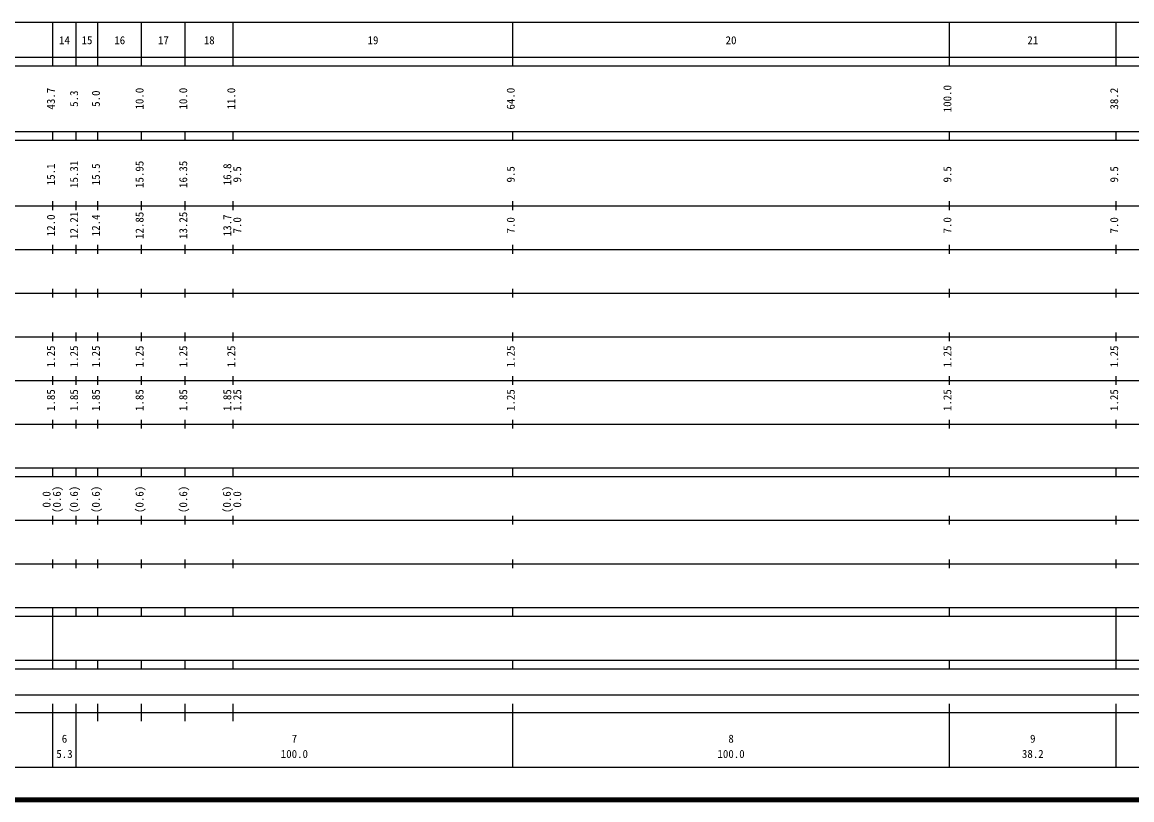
# Model space of a CAD drawing. Units: millimetres on the paper, enlarged 1000 times. Extents: x 40000 to 680000, y 20000 to 380000.
# Drawn here: x 255664 to 509776, y 20000 to 198000 of the extents above; entities that cross this region are included whole.
import ezdxf
from ezdxf.enums import TextEntityAlignment as Align

# ---------------------------------------------------------------- set-up
doc = ezdxf.new("R2010")
doc.units = ezdxf.units.MM
doc.header["$LTSCALE"] = 1000
doc.layers.add('M-TTL', color=2, linetype='Continuous', lineweight=140)
doc.layers.add('M-TTL-BAND', color=7, linetype='Continuous', lineweight=25)
doc.styles.add('ＭＳ ゴシック', font='')
doc.styles.get('ＭＳ ゴシック').set_extended_font_data('MS Gothic')

msp = doc.modelspace()

# ---------------------------------------------------------------- linework, layer by layer
at = {"layer": 'M-TTL'}
msp.add_line((40000, 20000), (680000, 20000), dxfattribs=at)
at = {"layer": 'M-TTL-BAND'}
for p, q in [((68000, 198000), (579000, 198000)), ((262700, 188000), (262700, 198000)), ((268000, 188000), (268000, 198000)), ((273000, 188000), (273000, 198000)), ((283000, 188000), (283000, 198000)), ((293000, 188000), (293000, 198000)), ((304000, 188000), (304000, 198000)), ((368000, 188000), (368000, 198000)), ((468000, 188000), (468000, 198000)), ((506200, 188000), (506200, 198000)), ((40000, 190000), (579000, 190000)), ((40000, 188000), (579000, 188000)), ((40000, 173000), (579000, 173000)), ((262700, 171000), (262700, 173000)), ((268000, 171000), (268000, 173000)), ((273000, 171000), (273000, 173000)), ((283000, 171000), (283000, 173000)), ((293000, 171000), (293000, 173000)), ((304000, 171000), (304000, 173000)), ((368000, 171000), (368000, 173000)), ((468000, 171000), (468000, 173000)), ((506200, 171000), (506200, 173000)), ((40000, 171000), (579000, 171000)), ((40000, 156000), (579000, 156000)), ((262700, 155000), (262700, 157000)), ((268000, 155000), (268000, 157000)), ((273000, 155000), (273000, 157000)), ((283000, 155000), (283000, 157000)), ((293000, 155000), (293000, 157000)), ((304000, 155000), (304000, 157000)), ((368000, 155000), (368000, 157000)), ((468000, 155000), (468000, 157000)), ((506200, 155000), (506200, 157000)), ((46000, 146000), (579000, 146000)), ((262700, 145000), (262700, 147000)), ((268000, 145000), (268000, 147000)), ((273000, 145000), (273000, 147000)), ((283000, 145000), (283000, 147000)), ((293000, 145000), (293000, 147000)), ((304000, 145000), (304000, 147000)), ((368000, 145000), (368000, 147000)), ((468000, 145000), (468000, 147000)), ((506200, 145000), (506200, 147000)), ((52000, 136000), (579000, 136000)), ((262700, 135000), (262700, 137000)), ((268000, 135000), (268000, 137000)), ((273000, 135000), (273000, 137000)), ((283000, 135000), (283000, 137000)), ((293000, 135000), (293000, 137000)), ((304000, 135000), (304000, 137000)), ((368000, 135000), (368000, 137000)), ((468000, 135000), (468000, 137000)), ((506200, 135000), (506200, 137000)), ((46000, 126000), (579000, 126000)), ((262700, 125000), (262700, 127000)), ((268000, 125000), (268000, 127000)), ((273000, 125000), (273000, 127000)), ((283000, 125000), (283000, 127000)), ((293000, 125000), (293000, 127000)), ((304000, 125000), (304000, 127000)), ((368000, 125000), (368000, 127000)), ((468000, 125000), (468000, 127000)), ((506200, 125000), (506200, 127000)), ((262700, 115000), (262700, 117000)), ((268000, 115000), (268000, 117000)), ((273000, 115000), (273000, 117000)), ((283000, 115000), (283000, 117000)), ((293000, 115000), (293000, 117000)), ((304000, 115000), (304000, 117000)), ((368000, 115000), (368000, 117000)), ((468000, 115000), (468000, 117000)), ((506200, 115000), (506200, 117000)), ((52000, 116000), (579000, 116000)), ((262700, 105000), (262700, 107000)), ((268000, 105000), (268000, 107000)), ((273000, 105000), (273000, 107000)), ((283000, 105000), (283000, 107000)), ((293000, 105000), (293000, 107000)), ((304000, 105000), (304000, 107000)), ((368000, 105000), (368000, 107000)), ((468000, 105000), (468000, 107000)), ((506200, 105000), (506200, 107000)), ((46000, 106000), (579000, 106000)), ((40000, 96000), (579000, 96000)), ((262700, 94000), (262700, 96000)), ((268000, 94000), (268000, 96000)), ((273000, 94000), (273000, 96000)), ((283000, 94000), (283000, 96000)), ((293000, 94000), (293000, 96000)), ((304000, 94000), (304000, 96000)), ((368000, 94000), (368000, 96000)), ((468000, 94000), (468000, 96000)), ((506200, 94000), (506200, 96000)), ((40000, 94000), (579000, 94000)), ((49000, 84000), (579000, 84000)), ((262700, 83000), (262700, 85000)), ((268000, 83000), (268000, 85000)), ((273000, 83000), (273000, 85000)), ((283000, 83000), (283000, 85000)), ((293000, 83000), (293000, 85000)), ((304000, 83000), (304000, 85000)), ((368000, 83000), (368000, 85000)), ((468000, 83000), (468000, 85000)), ((506200, 83000), (506200, 85000)), ((40000, 74000), (579000, 74000)), ((262700, 73000), (262700, 75000)), ((268000, 73000), (268000, 75000)), ((273000, 73000), (273000, 75000)), ((283000, 73000), (283000, 75000)), ((293000, 73000), (293000, 75000)), ((304000, 73000), (304000, 75000)), ((368000, 73000), (368000, 75000)), ((468000, 73000), (468000, 75000)), ((506200, 73000), (506200, 75000)), ((40000, 64000), (579000, 64000)), ((262700, 62000), (262700, 64000)), ((268000, 62000), (268000, 64000)), ((273000, 62000), (273000, 64000)), ((283000, 62000), (283000, 64000)), ((293000, 62000), (293000, 64000)), ((304000, 62000), (304000, 64000)), ((368000, 62000), (368000, 64000)), ((468000, 62000), (468000, 64000)), ((506200, 62000), (506200, 64000)), ((40000, 62000), (579000, 62000)), ((262700, 52000), (262700, 62000)), ((506200, 52000), (506200, 62000)), ((40000, 52000), (579000, 52000)), ((262700, 50000), (262700, 52000)), ((268000, 50000), (268000, 52000)), ((273000, 50000), (273000, 52000)), ((283000, 50000), (283000, 52000)), ((293000, 50000), (293000, 52000)), ((304000, 50000), (304000, 52000)), ((368000, 50000), (368000, 52000)), ((468000, 50000), (468000, 52000)), ((506200, 50000), (506200, 52000)), ((40000, 50000), (579000, 50000)), ((71000, 44000), (565000, 44000)), ((262700, 27500), (262700, 42000)), ((268000, 27500), (268000, 42000)), ((273000, 38000), (273000, 42000)), ((283000, 38000), (283000, 42000)), ((293000, 38000), (293000, 42000)), ((304000, 38000), (304000, 42000)), ((368000, 27500), (368000, 42000)), ((468000, 27500), (468000, 42000)), ((506200, 27500), (506200, 42000)), ((40000, 40000), (579000, 40000)), ((68000, 27500), (579000, 27500))]:
    msp.add_line(p, q, dxfattribs=at)

# ---------------------------------------------------------------- texts
at = {"layer": 'M-TTL-BAND', "style": 'ＭＳ ゴシック'}
for s, p in [('14', (265350, 192405)), ('15', (270500, 192405)), ('16', (278000, 192405)), ('17', (288000, 192405)), ('18', (298500, 192405)), ('19', (336000, 192405)), ('20', (418000, 192405)), ('21', (487100, 192405)), ('6', (265350, 32523)), ('7', (318000, 32523)), ('8', (418000, 32523)), ('9', (487100, 32523)), ('5.3', (265350, 29033)), ('100.0', (318000, 29033)), ('100.0', (418000, 29033)), ('38.2', (487100, 29033))]:
    msp.add_text(s, height=1833, dxfattribs=at).set_placement(p, align=Align.BOTTOM_CENTER)
for s, p in [('100.0', (469000, 180500)), ('43.7', (263700, 180500)), ('5.3', (269000, 180500)), ('5.0', (274000, 180500)), ('10.0', (284000, 180500)), ('10.0', (294000, 180500)), ('11.0', (305000, 180500)), ('64.0', (369000, 180500)), ('38.2', (507200, 180500)), ('15.1', (263700, 163174)), ('15.31', (269000, 163174)), ('15.5', (274000, 163174)), ('15.95', (284000, 163174)), ('16.35', (294000, 163174)), ('16.8', (304089, 163174)), ('9.5', (306370, 163174)), ('9.5', (369000, 163174)), ('9.5', (469000, 163174)), ('9.5', (507200, 163174)), ('12.0', (263700, 151500)), ('12.21', (269000, 151500)), ('12.4', (274000, 151500)), ('12.85', (284000, 151500)), ('13.25', (294000, 151500)), ('13.7', (304089, 151500)), ('7.0', (306370, 151500)), ('7.0', (369000, 151500)), ('7.0', (469000, 151500)), ('7.0', (507200, 151500)), ('1.25', (263700, 121500)), ('1.25', (269000, 121500)), ('1.25', (274000, 121500)), ('1.25', (284000, 121500)), ('1.25', (294000, 121500)), ('1.25', (305000, 121500)), ('1.25', (369000, 121500)), ('1.25', (469000, 121500)), ('1.25', (507200, 121500)), ('1.85', (263700, 111500)), ('1.85', (269000, 111500)), ('1.85', (274000, 111500)), ('1.85', (284000, 111500)), ('1.85', (294000, 111500)), ('1.85', (304089, 111500)), ('1.25', (306370, 111500)), ('1.25', (369000, 111500)), ('1.25', (469000, 111500)), ('1.25', (507200, 111500)), ('(0.6)', (265070, 88764)), ('(0.6)', (269000, 88764)), ('(0.6)', (274000, 88764)), ('(0.6)', (284000, 88764)), ('(0.6)', (294000, 88764)), ('(0.6)', (304000, 88764)), ('0.0', (262700, 88764)), ('0.0', (306370, 88764))]:
    msp.add_text(s, height=1833, rotation=90, dxfattribs=at).set_placement(p, align=Align.BOTTOM_CENTER)

doc.saveas('drawing.dxf')
